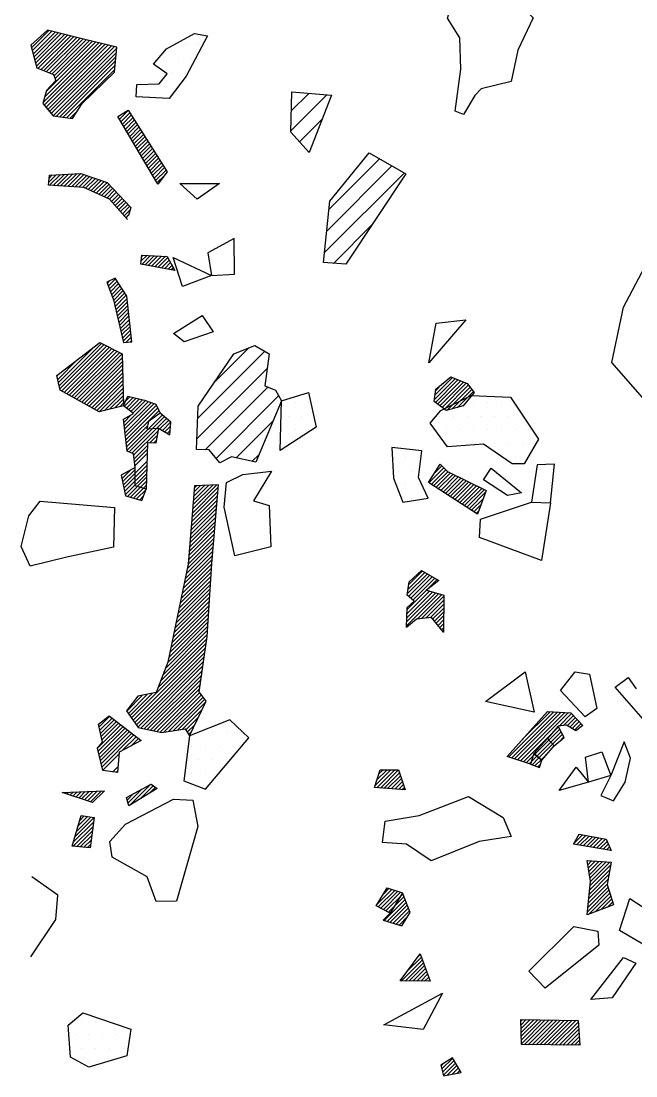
# Model space of a CAD drawing. Header units: metres. Extents: x -1 to 200, y -1850 to -1597.
# Drawn here: x -1.2 to 54.7, y -1846.2 to -1750.3 of the extents above; entities that cross this region are included whole.
import ezdxf

# ---------------------------------------------------------------- set-up
doc = ezdxf.new("R2010")
doc.units = ezdxf.units.M
doc.header["$LTSCALE"] = 25
doc.header["$MEASUREMENT"] = 0
doc.layers.get('0').update_dxf_attribs({"linetype": 'CONTINUOUS'})
for name, color, linetype in [('FEUER', 1, 'CONTINUOUS'), ('KNOCHEN', 2, 'CONTINUOUS'), ('KNOCHENSCHRAFF', 2, 'CONTINUOUS'), ('STEINE', 4, 'CONTINUOUS'), ('STEINESCHRAFF', 4, 'CONTINUOUS')]:
    doc.layers.add(name, color=color, linetype=linetype)

# ---------------------------------------------------------------- blocks, each defined once
blk = doc.blocks.new('*X9')
at = {"color": 0}
for p, q in [((36.399, -1784.754), (38.306, -1782.847)), ((36.455, -1784.345), (38.056, -1782.744)), ((36.5, -1785.008), (38.556, -1782.951)), ((36.511, -1783.935), (37.16, -1783.287)), ((36.704, -1785.157), (38.806, -1783.055)), ((36.909, -1785.306), (39.056, -1783.158)), ((37.113, -1785.454), (39.306, -1783.262)), ((37.318, -1785.603), (39.491, -1783.43)), ((37.559, -1785.716), (39.65, -1783.625)), ((38.041, -1785.588), (39.808, -1783.821)), ((38.522, -1785.46), (39.966, -1784.016)), ((39.004, -1785.332), (39.088, -1785.247)), ((35.904, -1792.32), (37.27, -1790.954)), ((36.366, -1791.505), (37.094, -1790.777)), ((36.12, -1792.458), (37.447, -1791.131)), ((36.336, -1792.596), (37.634, -1791.298)), ((36.552, -1792.733), (37.871, -1791.415)), ((36.768, -1792.871), (38.107, -1791.531)), ((36.984, -1793.008), (38.344, -1791.648)), ((37.2, -1793.146), (38.581, -1791.765)), ((37.416, -1793.284), (38.817, -1791.882)), ((37.632, -1793.421), (39.054, -1791.999)), ((37.848, -1793.559), (39.291, -1792.116)), ((38.064, -1793.696), (39.528, -1792.232)), ((38.28, -1793.834), (39.764, -1792.349)), ((38.496, -1793.972), (40.001, -1792.466)), ((38.711, -1794.109), (40.238, -1792.583)), ((38.927, -1794.247), (40.474, -1792.7)), ((39.143, -1794.385), (40.711, -1792.817)), ((39.359, -1794.522), (40.948, -1792.934)), ((39.575, -1794.66), (41.034, -1793.201)), ((39.791, -1794.797), (40.837, -1793.751)), ((40.007, -1794.935), (40.64, -1794.302)), ((40.223, -1795.073), (40.443, -1794.853)), ((34.012, -1801.991), (35.548, -1800.455)), ((34.083, -1801.567), (35.324, -1800.325)), ((33.94, -1802.416), (35.771, -1800.585)), ((34.069, -1802.641), (35.995, -1800.715)), ((34.26, -1802.803), (36.218, -1800.845)), ((34.451, -1802.965), (36.442, -1800.975)), ((35.726, -1802.045), (36.665, -1801.105)), ((33.875, -1805.31), (36.803, -1802.381)), ((33.885, -1804.946), (36.53, -1802.302)), ((33.896, -1804.582), (36.256, -1802.222)), ((33.906, -1804.218), (35.982, -1802.142)), ((33.916, -1803.854), (35.708, -1802.062)), ((34.838, -1804.7), (37.077, -1802.461)), ((35.235, -1804.657), (37.279, -1802.612)), ((35.633, -1804.613), (37.274, -1802.972)), ((36.03, -1804.569), (37.268, -1803.331)), ((36.267, -1804.686), (37.262, -1803.69)), ((36.424, -1804.882), (37.257, -1804.049)), ((36.582, -1805.077), (37.251, -1804.409)), ((36.74, -1805.273), (37.245, -1804.768)), ((36.898, -1805.469), (37.24, -1805.127)), ((37.056, -1805.664), (37.234, -1805.486)), ((37.214, -1805.86), (37.228, -1805.845)), ((31.019, -1819.833), (32.463, -1818.389)), ((31.174, -1820.031), (32.816, -1818.389)), ((31.18, -1819.319), (32.11, -1818.389)), ((31.341, -1818.804), (31.756, -1818.389)), ((31.503, -1820.056), (33.155, -1818.404)), ((31.833, -1820.08), (33.243, -1818.67)), ((32.162, -1820.104), (33.331, -1818.935)), ((32.492, -1820.128), (33.42, -1819.2)), ((32.821, -1820.152), (33.508, -1819.465)), ((33.15, -1820.177), (33.596, -1819.731)), ((33.48, -1820.201), (33.684, -1819.996)), ((49.128, -1825.059), (49.879, -1824.307)), ((49.331, -1825.209), (50.177, -1824.363)), ((49.571, -1824.262), (49.582, -1824.251)), ((49.635, -1825.259), (50.474, -1824.419)), ((49.938, -1825.309), (50.772, -1824.475)), ((50.242, -1825.359), (51.07, -1824.531)), ((50.545, -1825.409), (51.367, -1824.587)), ((50.849, -1825.459), (51.665, -1824.643)), ((51.152, -1825.509), (51.962, -1824.699)), ((51.456, -1825.559), (52.108, -1824.907)), ((51.759, -1825.609), (52.217, -1825.151)), ((52.063, -1825.659), (52.327, -1825.395)), ((52.366, -1825.709), (52.437, -1825.639)), ((50.3, -1826.715), (50.368, -1826.647)), ((50.349, -1827.019), (50.698, -1826.671)), ((50.398, -1827.324), (51.028, -1826.694)), ((50.447, -1827.628), (51.358, -1826.717)), ((50.497, -1827.933), (51.689, -1826.74)), ((50.546, -1828.237), (52.019, -1826.764)), ((50.55, -1828.939), (52.429, -1827.061)), ((50.59, -1828.546), (52.349, -1826.787)), ((50.432, -1830.119), (52.203, -1828.348)), ((50.471, -1829.726), (52.278, -1827.919)), ((50.511, -1829.333), (52.354, -1827.49)), ((50.353, -1830.905), (52.19, -1829.067)), ((50.392, -1830.512), (52.128, -1828.776)), ((50.313, -1831.298), (52.273, -1829.338)), ((50.452, -1831.512), (52.356, -1829.609)), ((51.025, -1831.294), (52.438, -1829.88)), ((51.597, -1831.075), (52.521, -1830.151)), ((52.169, -1830.856), (52.603, -1830.422))]:
    blk.add_line(p, q, dxfattribs=at)
blk = doc.blocks.new('*X10')
at = {"color": 0}
for p, q in [((31.182, -1830.63), (32.548, -1829.264)), ((31.773, -1829.685), (32.283, -1829.175)), ((31.31, -1830.856), (32.813, -1829.352)), ((31.543, -1830.977), (33.078, -1829.441)), ((31.775, -1831.098), (33.343, -1829.529)), ((31.839, -1832.095), (33.742, -1830.191)), ((32.008, -1831.219), (33.54, -1829.686)), ((32.24, -1831.34), (33.641, -1829.939)), ((32.11, -1832.177), (33.843, -1830.444)), ((32.381, -1832.259), (33.944, -1830.697)), ((32.652, -1832.342), (34.045, -1830.949)), ((32.924, -1832.424), (34.146, -1831.202)), ((33.195, -1832.506), (33.994, -1831.708)), ((33.434, -1837.571), (35.325, -1835.679)), ((33.781, -1837.577), (35.42, -1835.938)), ((33.914, -1836.737), (35.23, -1835.421)), ((34.981, -1835.316), (35.136, -1835.162)), ((34.128, -1837.584), (35.515, -1836.197)), ((34.474, -1837.591), (35.61, -1836.455)), ((34.821, -1837.597), (35.705, -1836.714)), ((35.168, -1837.604), (35.799, -1836.973)), ((35.515, -1837.611), (35.894, -1837.232)), ((35.862, -1837.617), (35.989, -1837.49)), ((44.279, -1841.221), (44.412, -1841.088)), ((44.286, -1841.567), (44.759, -1841.095)), ((44.294, -1841.914), (45.105, -1841.102)), ((44.301, -1842.26), (45.452, -1841.109)), ((44.309, -1842.606), (45.798, -1841.116)), ((44.316, -1842.952), (46.145, -1841.123)), ((44.324, -1843.298), (46.491, -1841.13)), ((44.598, -1843.377), (46.838, -1841.137)), ((44.948, -1843.381), (47.184, -1841.144)), ((45.298, -1843.385), (47.531, -1841.151)), ((45.648, -1843.388), (47.877, -1841.158)), ((45.998, -1843.392), (48.224, -1841.165)), ((46.347, -1843.395), (48.57, -1841.172)), ((46.697, -1843.399), (48.917, -1841.179)), ((47.047, -1843.403), (49.264, -1841.186)), ((47.397, -1843.406), (49.474, -1841.329)), ((47.747, -1843.41), (49.496, -1841.661)), ((48.097, -1843.413), (49.519, -1841.992)), ((48.447, -1843.417), (49.541, -1842.323)), ((48.797, -1843.421), (49.564, -1842.654)), ((49.147, -1843.424), (49.586, -1842.985)), ((49.497, -1843.428), (49.608, -1843.317)), ((37.086, -1845.586), (38.072, -1844.6)), ((37.013, -1845.306), (37.176, -1845.143)), ((37.16, -1845.866), (38.201, -1844.824)), ((37.233, -1846.146), (38.331, -1845.048)), ((37.576, -1846.156), (38.46, -1845.273)), ((38.014, -1846.072), (38.589, -1845.497)), ((38.452, -1845.987), (38.718, -1845.721))]:
    blk.add_line(p, q, dxfattribs=at)
blk = doc.blocks.new('*X11')
at = {"color": 0}
for p, q in [((43.172, -1817.226), (47.262, -1813.136)), ((43.437, -1817.314), (47.6, -1813.152)), ((43.702, -1817.403), (47.937, -1813.168)), ((43.967, -1817.491), (48.274, -1813.184)), ((44.232, -1817.58), (48.612, -1813.201)), ((44.391, -1815.653), (46.925, -1813.119)), ((47.748, -1814.418), (48.885, -1813.28)), ((48.155, -1814.364), (49.054, -1813.465)), ((48.495, -1814.378), (49.222, -1813.65)), ((48.718, -1814.509), (49.391, -1813.835)), ((46.821, -1815.698), (47.806, -1814.713)), ((46.99, -1815.882), (47.931, -1814.942)), ((47.114, -1815.051), (47.681, -1814.485)), ((48.94, -1814.64), (49.56, -1814.02)), ((49.163, -1814.771), (49.728, -1814.205)), ((44.497, -1817.669), (47.114, -1815.051)), ((45.535, -1816.985), (46.821, -1815.698)), ((45.725, -1817.148), (46.99, -1815.882)), ((47.16, -1816.066), (48.057, -1815.17)), ((47.741, -1815.839), (48.182, -1815.398)), ((45.915, -1817.311), (47.16, -1816.066)), ((46.105, -1817.475), (46.877, -1816.703)), ((44.762, -1817.757), (45.399, -1817.12)), ((45.027, -1817.846), (45.235, -1817.637)), ((45.235, -1817.637), (45.725, -1817.148)), ((45.288, -1817.938), (45.915, -1817.311)), ((45.399, -1817.12), (45.535, -1816.985)), ((45.545, -1818.035), (46.105, -1817.475)), ((45.802, -1818.131), (46.072, -1817.861))]:
    blk.add_line(p, q, dxfattribs=at)
blk = doc.blocks.new('*X15')
at = {"color": 0}
for p, q in [((-0.215, -1752.779), (1.367, -1751.197)), ((-0.139, -1753.056), (1.651, -1751.267)), ((-0.063, -1753.334), (1.934, -1751.337)), ((0.014, -1753.611), (2.218, -1751.407)), ((0.09, -1753.889), (2.501, -1751.477)), ((0.166, -1754.166), (2.785, -1751.547)), ((0.242, -1754.444), (3.068, -1751.617)), ((0.411, -1754.628), (3.352, -1751.687)), ((0.663, -1754.729), (3.635, -1751.757)), ((0.868, -1757.707), (6.198, -1752.376)), ((0.915, -1754.831), (3.919, -1751.828)), ((0.953, -1757.975), (6.484, -1752.444)), ((0.993, -1757.228), (5.912, -1752.309)), ((1.112, -1758.17), (6.77, -1752.512)), ((1.118, -1756.749), (5.627, -1752.241)), ((1.168, -1754.932), (4.202, -1751.898)), ((1.271, -1758.364), (7.056, -1752.58)), ((1.42, -1755.033), (4.486, -1751.968)), ((1.673, -1755.134), (4.769, -1752.038)), ((1.849, -1755.311), (5.055, -1752.105)), ((1.943, -1755.571), (5.341, -1752.173)), ((1.43, -1758.559), (7.341, -1752.647)), ((1.589, -1758.753), (7.545, -1752.798)), ((1.748, -1758.948), (7.51, -1753.186)), ((2.055, -1758.995), (7.475, -1753.574)), ((2.364, -1759.039), (7.44, -1753.963)), ((2.673, -1759.083), (7.406, -1754.351)), ((2.982, -1759.128), (7.371, -1754.739)), ((3.291, -1759.172), (3.998, -1758.466)), ((7.67, -1759.037), (7.777, -1758.929)), ((7.8, -1759.26), (8.585, -1758.475)), ((7.931, -1759.483), (8.723, -1758.691)), ((8.061, -1759.706), (8.86, -1758.907)), ((8.192, -1759.929), (8.997, -1759.123)), ((8.323, -1760.151), (9.135, -1759.339)), ((8.453, -1760.374), (9.272, -1759.556)), ((8.584, -1760.597), (9.409, -1759.772)), ((8.714, -1760.82), (9.547, -1759.988)), ((8.845, -1761.043), (9.684, -1760.204)), ((8.976, -1761.266), (9.821, -1760.42)), ((9.106, -1761.489), (9.959, -1760.637)), ((9.237, -1761.712), (10.096, -1760.853)), ((9.368, -1761.935), (10.234, -1761.069)), ((9.498, -1762.158), (10.371, -1761.285)), ((9.629, -1762.381), (10.508, -1761.501)), ((9.759, -1762.604), (10.646, -1761.717)), ((9.89, -1762.827), (10.783, -1761.934)), ((10.021, -1763.05), (10.92, -1762.15)), ((10.151, -1763.273), (11.058, -1762.366)), ((10.282, -1763.495), (11.195, -1762.582)), ((10.412, -1763.718), (11.333, -1762.798)), ((10.543, -1763.941), (11.47, -1763.015)), ((10.674, -1764.164), (11.607, -1763.231)), ((10.804, -1764.387), (11.745, -1763.447)), ((10.935, -1764.61), (11.882, -1763.663)), ((11.066, -1764.833), (12.019, -1763.879)), ((1.37, -1764.983), (2.041, -1764.311)), ((1.415, -1764.585), (1.668, -1764.331)), ((1.441, -1765.265), (2.415, -1764.292)), ((1.773, -1765.287), (2.788, -1764.272)), ((2.105, -1765.308), (3.161, -1764.252)), ((2.438, -1765.329), (3.534, -1764.232)), ((2.77, -1765.351), (3.908, -1764.213)), ((3.102, -1765.372), (4.281, -1764.193)), ((3.434, -1765.393), (4.547, -1764.28)), ((3.767, -1765.415), (4.811, -1764.37)), ((4.099, -1765.436), (5.075, -1764.46)), ((4.431, -1765.457), (5.338, -1764.55)), ((4.704, -1765.538), (5.602, -1764.64)), ((4.947, -1765.649), (5.866, -1764.73)), ((5.189, -1765.76), (6.129, -1764.82)), ((5.432, -1765.871), (6.393, -1764.91)), ((5.675, -1765.981), (6.656, -1765)), ((11.196, -1765.056), (11.843, -1764.41)), ((5.917, -1766.092), (6.836, -1765.174)), ((6.16, -1766.203), (7.006, -1765.357)), ((6.402, -1766.314), (7.177, -1765.54)), ((6.645, -1766.425), (7.347, -1765.723)), ((6.886, -1766.538), (7.518, -1765.906)), ((7.053, -1766.725), (7.688, -1766.089)), ((7.219, -1766.912), (7.859, -1766.272)), ((7.385, -1767.099), (8.03, -1766.455)), ((7.551, -1767.287), (8.2, -1766.638)), ((7.718, -1767.474), (8.371, -1766.821)), ((7.884, -1767.661), (8.541, -1767.004)), ((8.05, -1767.849), (8.712, -1767.187)), ((8.216, -1768.036), (8.761, -1767.492)), ((8.383, -1768.223), (8.619, -1767.987)), ((9.765, -1772.144), (10.266, -1771.643)), ((9.811, -1772.452), (10.604, -1771.658)), ((9.816, -1771.74), (9.928, -1771.628)), ((10.11, -1772.506), (10.943, -1771.673)), ((10.409, -1772.56), (11.281, -1771.689)), ((10.709, -1772.615), (11.619, -1771.704)), ((11.008, -1772.669), (11.958, -1771.719)), ((11.307, -1772.723), (12.186, -1771.845)), ((11.607, -1772.777), (12.313, -1772.071)), ((11.906, -1772.831), (12.439, -1772.298)), ((12.205, -1772.886), (12.566, -1772.525)), ((12.505, -1772.94), (12.693, -1772.752)), ((12.804, -1772.994), (12.82, -1772.978)), ((6.668, -1774.18), (6.926, -1773.922)), ((6.764, -1774.438), (7.43, -1773.772)), ((6.861, -1774.695), (7.57, -1773.986)), ((6.957, -1774.952), (7.71, -1774.199)), ((7.053, -1775.21), (7.85, -1774.413)), ((7.149, -1775.467), (7.99, -1774.627)), ((7.242, -1775.728), (8.13, -1774.84)), ((7.31, -1776.014), (8.27, -1775.054)), ((7.377, -1776.3), (8.41, -1775.267)), ((7.445, -1776.586), (8.478, -1775.552)), ((7.512, -1776.872), (8.513, -1775.871)), ((7.58, -1777.158), (8.548, -1776.19)), ((7.647, -1777.444), (8.583, -1776.509)), ((7.715, -1777.73), (8.617, -1776.827)), ((7.782, -1778.016), (8.652, -1777.146)), ((7.85, -1778.302), (8.687, -1777.465)), ((7.917, -1778.588), (8.722, -1777.784)), ((7.985, -1778.874), (8.756, -1778.102)), ((8.053, -1779.16), (8.791, -1778.421)), ((8.12, -1779.446), (8.826, -1778.74)), ((8.377, -1779.543), (8.861, -1779.059)), ((8.755, -1779.518), (8.896, -1779.378)), ((2.24, -1783.204), (5.49, -1779.955)), ((2.306, -1783.492), (6.164, -1779.634)), ((2.372, -1783.779), (6.4, -1779.752)), ((2.544, -1783.961), (6.635, -1779.87)), ((2.771, -1784.088), (6.871, -1779.988)), ((2.998, -1784.215), (7.106, -1780.106)), ((3.225, -1784.341), (7.342, -1780.224)), ((3.452, -1784.468), (7.578, -1780.342)), ((2.174, -1782.917), (3.984, -1781.107)), ((3.679, -1784.595), (7.813, -1780.46)), ((3.905, -1784.721), (8.044, -1780.582)), ((4.132, -1784.848), (8.052, -1780.929)), ((4.359, -1784.974), (8.059, -1781.275)), ((2.108, -1782.63), (2.478, -1782.259)), ((4.586, -1785.101), (8.066, -1781.621)), ((4.813, -1785.228), (8.073, -1781.968)), ((5.04, -1785.354), (8.08, -1782.314)), ((5.267, -1785.481), (8.088, -1782.66)), ((5.494, -1785.608), (8.095, -1783.007)), ((5.721, -1785.734), (8.102, -1783.353)), ((5.948, -1785.861), (8.109, -1783.699)), ((6.415, -1785.748), (8.117, -1784.046)), ((6.889, -1785.626), (8.124, -1784.392)), ((7.364, -1785.505), (8.131, -1784.738)), ((7.839, -1785.384), (8.138, -1785.085)), ((8.214, -1785.362), (9.024, -1784.553)), ((8.215, -1787.129), (10.423, -1784.921)), ((8.254, -1787.444), (10.685, -1785.013)), ((8.292, -1787.759), (10.947, -1785.104)), ((8.345, -1784.878), (8.737, -1784.486)), ((8.413, -1785.517), (9.31, -1784.62)), ((8.612, -1785.672), (9.597, -1784.687)), ((8.81, -1785.827), (9.883, -1784.754)), ((9.009, -1785.981), (10.162, -1784.829)), ((8.177, -1786.814), (8.863, -1786.128)), ((8.331, -1788.074), (11.145, -1785.26)), ((8.369, -1788.389), (11.263, -1785.495)), ((8.408, -1788.704), (11.381, -1785.731)), ((8.485, -1789.334), (11.689, -1786.13)), ((11.484, -1785.982), (11.498, -1785.967)), ((8.446, -1789.019), (10.34, -1787.125)), ((8.667, -1789.505), (11.881, -1786.292)), ((8.91, -1789.616), (12.073, -1786.453)), ((11.465, -1787.415), (12.265, -1786.615)), ((11.686, -1787.547), (12.456, -1786.777)), ((9.071, -1789.808), (11.303, -1787.577)), ((10.553, -1788.681), (11.222, -1788.011)), ((11.907, -1787.68), (12.434, -1787.153)), ((12.127, -1787.813), (12.4, -1787.541)), ((12.348, -1787.946), (12.366, -1787.928)), ((9.11, -1790.123), (10.322, -1788.911)), ((10.884, -1788.703), (11.142, -1788.445)), ((9.15, -1790.437), (10.313, -1789.274)), ((9.189, -1790.752), (10.304, -1789.636)), ((8.13, -1792.518), (10.286, -1790.361)), ((8.193, -1792.808), (10.277, -1790.724)), ((7.942, -1791.645), (8.019, -1791.568)), ((8.004, -1791.936), (8.821, -1791.119)), ((8.067, -1792.227), (9.207, -1791.086)), ((8.255, -1793.099), (10.268, -1791.086)), ((8.318, -1793.39), (10.259, -1791.449)), ((8.516, -1793.545), (10.25, -1791.811)), ((8.793, -1793.622), (10.241, -1792.174)), ((9.07, -1793.699), (10.232, -1792.536)), ((14.401, -1795.086), (16.766, -1792.72)), ((14.431, -1794.702), (16.641, -1792.492)), ((14.462, -1794.318), (16.27, -1792.509)), ((14.492, -1793.934), (15.9, -1792.526)), ((14.522, -1793.55), (15.529, -1792.543)), ((14.553, -1793.166), (15.159, -1792.56)), ((14.583, -1792.782), (14.788, -1792.577)), ((9.347, -1793.775), (10.216, -1792.906)), ((9.624, -1793.852), (9.98, -1793.496)), ((14.34, -1795.854), (16.7, -1793.494)), ((14.37, -1795.47), (16.733, -1793.107)), ((14.249, -1797.005), (16.6, -1794.654)), ((14.279, -1796.621), (16.633, -1794.267)), ((14.309, -1796.238), (16.667, -1793.88)), ((14.188, -1797.773), (16.534, -1795.427)), ((14.218, -1797.389), (16.567, -1795.04)), ((14.096, -1798.925), (16.434, -1796.587)), ((14.127, -1798.541), (16.468, -1796.201)), ((14.157, -1798.157), (16.501, -1795.814)), ((14.036, -1799.693), (16.368, -1797.361)), ((14.066, -1799.309), (16.401, -1796.974)), ((13.762, -1801.028), (16.269, -1798.521)), ((13.854, -1800.582), (16.302, -1798.134)), ((13.946, -1800.137), (16.335, -1797.747)), ((13.578, -1801.919), (16.202, -1799.294)), ((13.67, -1801.473), (16.235, -1798.908)), ((13.302, -1803.255), (16.123, -1800.435)), ((13.394, -1802.81), (16.146, -1800.058)), ((13.486, -1802.364), (16.17, -1799.68)), ((13.118, -1804.146), (16.076, -1801.189)), ((13.21, -1803.701), (16.099, -1800.812)), ((12.842, -1805.483), (16.006, -1802.32)), ((12.934, -1805.037), (16.029, -1801.943)), ((13.026, -1804.592), (16.052, -1801.566)), ((12.659, -1806.374), (15.959, -1803.074)), ((12.75, -1805.928), (15.982, -1802.697)), ((12.383, -1807.71), (15.888, -1804.205)), ((12.475, -1807.265), (15.912, -1803.828)), ((12.567, -1806.819), (15.935, -1803.451)), ((11.975, -1809.178), (15.818, -1805.336)), ((12.199, -1808.601), (15.841, -1804.959)), ((12.291, -1808.156), (15.865, -1804.582)), ((11.524, -1810.337), (15.771, -1806.09)), ((11.75, -1809.758), (15.795, -1805.713)), ((8.885, -1813.683), (15.671, -1806.897)), ((11.298, -1810.916), (15.729, -1806.485)), ((9.03, -1813.891), (15.612, -1807.309)), ((9.176, -1814.099), (15.554, -1807.721)), ((9.321, -1814.307), (15.495, -1808.133)), ((9.467, -1814.515), (15.437, -1808.545)), ((9.727, -1814.608), (15.378, -1808.957)), ((10.018, -1814.671), (15.32, -1809.37)), ((10.309, -1814.733), (15.261, -1809.782)), ((10.6, -1814.796), (15.202, -1810.194)), ((10.891, -1814.858), (15.144, -1810.606)), ((11.182, -1814.921), (15.085, -1811.018)), ((8.449, -1813.058), (9.891, -1811.616)), ((8.594, -1813.267), (10.339, -1811.521)), ((8.74, -1813.475), (10.788, -1811.427)), ((11.473, -1814.983), (15.088, -1811.369)), ((11.824, -1814.986), (15.234, -1811.576)), ((12.248, -1814.916), (15.381, -1811.783)), ((12.672, -1814.845), (15.527, -1811.991)), ((13.096, -1814.775), (15.612, -1812.259)), ((13.52, -1814.705), (15.284, -1812.94)), ((5.941, -1814.505), (6.912, -1813.534)), ((6.004, -1814.796), (7.111, -1813.689)), ((6.068, -1815.086), (7.311, -1813.843)), ((13.823, -1814.755), (14.956, -1813.622)), ((5.812, -1816.402), (7.909, -1814.305)), ((5.852, -1816.716), (8.108, -1814.459)), ((5.922, -1816.999), (8.308, -1814.613)), ((5.993, -1817.282), (8.507, -1814.768)), ((6.063, -1817.565), (8.707, -1814.922)), ((6.131, -1815.376), (7.51, -1813.997)), ((6.194, -1815.666), (7.71, -1814.151)), ((13.951, -1814.981), (14.628, -1814.303)), ((6.134, -1817.848), (8.906, -1815.076)), ((6.204, -1818.131), (9.106, -1815.23)), ((8.041, -1816.648), (9.305, -1815.384)), ((8.806, -1816.237), (9.504, -1815.538)), ((9.57, -1815.826), (9.704, -1815.692)), ((14.078, -1815.207), (14.301, -1814.985)), ((6.275, -1818.414), (7.754, -1816.935)), ((7.174, -1818.576), (7.657, -1818.092)), ((7.49, -1818.613), (7.625, -1818.478)), ((8.725, -1821.621), (10.63, -1819.716)), ((2.758, -1820.516), (2.83, -1820.445)), ((3.023, -1820.605), (3.197, -1820.431)), ((3.288, -1820.694), (3.565, -1820.417)), ((3.553, -1820.782), (3.933, -1820.402)), ((3.818, -1820.871), (4.301, -1820.388)), ((4.083, -1820.959), (4.669, -1820.374)), ((4.349, -1821.048), (5.037, -1820.36)), ((4.614, -1821.136), (5.404, -1820.345)), ((4.879, -1821.225), (5.772, -1820.331)), ((5.144, -1821.313), (6.14, -1820.317)), ((8.487, -1821.152), (9.077, -1820.561)), ((8.561, -1821.431), (9.854, -1820.139)), ((9.624, -1821.075), (10.86, -1819.84)), ((10.524, -1820.529), (11.064, -1819.989)), ((4.172, -1822.992), (4.575, -1822.589)), ((3.583, -1825.348), (5.366, -1823.565)), ((3.59, -1824.988), (5.419, -1823.159)), ((3.735, -1824.489), (5.472, -1822.752)), ((3.881, -1823.99), (5.177, -1822.694)), ((4.026, -1823.491), (4.876, -1822.642)), ((3.906, -1825.379), (5.313, -1823.972)), ((4.229, -1825.409), (5.26, -1824.378)), ((4.552, -1825.44), (5.207, -1824.785)), ((4.875, -1825.47), (5.154, -1825.191))]:
    blk.add_line(p, q, dxfattribs=at)
blk = doc.blocks.new('*X23')
at = {"color": 0}
for p, q in [((23.353, -1760.324), (26.63, -1757.047)), ((23.405, -1758.504), (25.001, -1756.908)), ((24.141, -1761.303), (26.228, -1759.217)), ((24.986, -1762.227), (25.082, -1762.13)), ((26.828, -1767.455), (31.421, -1762.862)), ((26.63, -1769.422), (32.553, -1763.498)), ((26.431, -1771.388), (33.685, -1764.134)), ((27.226, -1772.361), (30.793, -1768.794)), ((14.888, -1786.466), (21.002, -1780.352)), ((16.439, -1783.148), (19.564, -1780.023)), ((14.815, -1788.308), (21.209, -1781.913)), ((15.582, -1789.308), (21.285, -1783.605)), ((16.573, -1790.085), (22.253, -1784.405)), ((18.392, -1790.033), (21.748, -1786.678)), ((19.825, -1790.368), (20.471, -1789.722))]:
    blk.add_line(p, q, dxfattribs=at)
blk = doc.blocks.new('*X26')
at = {"color": 0}
for p, q in [((13.75, -1752.5), (13.75, -1752.5)), ((15, -1752.5), (15, -1752.5)), ((11.875, -1753.75), (11.875, -1753.75)), ((13.125, -1753.75), (13.125, -1753.75)), ((14.375, -1753.75), (14.375, -1753.75)), ((12.5, -1755), (12.5, -1755)), ((13.75, -1755), (13.75, -1755)), ((9.375, -1756.25), (9.375, -1756.25)), ((10.625, -1756.25), (10.625, -1756.25)), ((11.875, -1756.25), (11.875, -1756.25)), ((13.125, -1756.25), (13.125, -1756.25)), ((23.75, -1785), (23.75, -1785)), ((25, -1785), (25, -1785)), ((38.75, -1785), (38.75, -1785)), ((40, -1785), (40, -1785)), ((41.25, -1785), (41.25, -1785)), ((42.5, -1785), (42.5, -1785)), ((23.125, -1786.25), (23.125, -1786.25)), ((24.375, -1786.25), (24.375, -1786.25)), ((36.875, -1786.25), (36.875, -1786.25)), ((38.125, -1786.25), (38.125, -1786.25)), ((39.375, -1786.25), (39.375, -1786.25)), ((40.625, -1786.25), (40.625, -1786.25)), ((41.875, -1786.25), (41.875, -1786.25)), ((43.125, -1786.25), (43.125, -1786.25)), ((44.375, -1786.25), (44.375, -1786.25)), ((22.5, -1787.5), (22.5, -1787.5)), ((23.75, -1787.5), (23.75, -1787.5)), ((25, -1787.5), (25, -1787.5)), ((37.5, -1787.5), (37.5, -1787.5)), ((38.75, -1787.5), (38.75, -1787.5)), ((40, -1787.5), (40, -1787.5)), ((41.25, -1787.5), (41.25, -1787.5)), ((42.5, -1787.5), (42.5, -1787.5)), ((43.75, -1787.5), (43.75, -1787.5)), ((45, -1787.5), (45, -1787.5)), ((23.125, -1788.75), (23.125, -1788.75)), ((38.125, -1788.75), (38.125, -1788.75)), ((39.375, -1788.75), (39.375, -1788.75)), ((40.625, -1788.75), (40.625, -1788.75)), ((41.875, -1788.75), (41.875, -1788.75)), ((43.125, -1788.75), (43.125, -1788.75)), ((44.375, -1788.75), (44.375, -1788.75)), ((33.75, -1790), (33.75, -1790)), ((35, -1790), (35, -1790)), ((43.75, -1790), (43.75, -1790)), ((33.125, -1791.25), (33.125, -1791.25)), ((34.375, -1791.25), (34.375, -1791.25)), ((33.75, -1792.5), (33.75, -1792.5)), ((35, -1792.5), (35, -1792.5)), ((34.375, -1793.75), (34.375, -1793.75)), ((35.625, -1793.75), (35.625, -1793.75)), ((15, -1815), (15, -1815)), ((16.25, -1815), (16.25, -1815)), ((17.5, -1815), (17.5, -1815)), ((18.75, -1815), (18.75, -1815)), ((14.375, -1816.25), (14.375, -1816.25)), ((15.625, -1816.25), (15.625, -1816.25)), ((16.875, -1816.25), (16.875, -1816.25)), ((18.125, -1816.25), (18.125, -1816.25)), ((15, -1817.5), (15, -1817.5)), ((16.25, -1817.5), (16.25, -1817.5)), ((17.5, -1817.5), (17.5, -1817.5)), ((14.375, -1818.75), (14.375, -1818.75)), ((15.625, -1818.75), (15.625, -1818.75)), ((4.375, -1841.25), (4.375, -1841.25)), ((5.625, -1841.25), (5.625, -1841.25)), ((3.75, -1842.5), (3.75, -1842.5)), ((5, -1842.5), (5, -1842.5)), ((6.25, -1842.5), (6.25, -1842.5)), ((7.5, -1842.5), (7.5, -1842.5)), ((4.375, -1843.75), (4.375, -1843.75)), ((5.625, -1843.75), (5.625, -1843.75)), ((6.875, -1843.75), (6.875, -1843.75)), ((8.125, -1843.75), (8.125, -1843.75)), ((5, -1845), (5, -1845)), ((6.25, -1845), (6.25, -1845))]:
    blk.add_line(p, q, dxfattribs=at)

msp = doc.modelspace()

# ---------------------------------------------------------------- linework, layer by layer
at = {"layer": 'KNOCHEN'}
for points in [[(7.554, -1752.698), (4.756, -1752.034), (1.247, -1751.167), (-0.28, -1752.54), (0.278, -1754.575), (1.804, -1755.187), (2.007, -1755.746), (1.141, -1756.661), (0.835, -1757.831), (1.75, -1758.951), (3.531, -1759.207), (4.396, -1757.834), (7.349, -1754.987), (7.554, -1752.698)], [(11.259, -1765.164), (7.651, -1759.006), (8.567, -1758.447), (12.125, -1764.045), (11.259, -1765.164)], [(8.51, -1768.367), (6.883, -1766.534), (4.544, -1765.464), (1.339, -1765.259), (1.442, -1764.343), (4.29, -1764.192), (6.681, -1765.008), (8.816, -1767.299), (8.612, -1768.011)], [(12.831, -1772.999), (9.728, -1772.437), (9.831, -1771.623), (12.12, -1771.727), (12.831, -1772.999)], [(8.147, -1779.558), (8.91, -1779.508), (8.455, -1775.336), (7.387, -1773.707), (6.624, -1774.063), (7.233, -1775.691), (8.147, -1779.558)], [(8.143, -1785.307), (5.955, -1785.865), (2.395, -1783.878), (2.091, -1782.556), (6.01, -1779.557), (8.044, -1780.576), (8.143, -1785.307)], [(37.495, -1785.733), (36.377, -1784.918), (36.53, -1783.799), (37.904, -1782.681), (39.379, -1783.292), (40.04, -1784.107), (39.022, -1785.327), (37.495, -1785.733)], [(10.224, -1792.888), (9.206, -1792.582), (9.207, -1790.903), (9.056, -1789.682), (8.496, -1789.427), (8.142, -1786.528), (9.058, -1786.019), (8.143, -1785.307), (8.55, -1784.442), (10.076, -1784.799), (11.093, -1785.156), (11.5, -1785.97)], [(5.955, -1785.865), (5.955, -1785.865)], [(11.346, -1787.344), (12.363, -1787.955), (12.466, -1786.785), (11.5, -1785.97), (10.431, -1786.733), (10.278, -1787.394), (11.346, -1787.344)], [(11.346, -1787.344), (11.091, -1788.717), (10.328, -1788.666), (10.224, -1792.888)], [(9.207, -1790.903), (7.935, -1791.615), (8.341, -1793.497), (9.816, -1793.905), (10.224, -1792.888)], [(40.338, -1795.146), (35.863, -1792.294), (36.933, -1790.616), (37.593, -1791.278), (41.102, -1793.01), (40.338, -1795.146)], [(11.127, -1811.355), (9.448, -1811.71), (8.43, -1813.032), (9.497, -1814.559), (11.634, -1815.018), (13.77, -1814.663), (14.141, -1815.317), (15.654, -1812.172), (15.044, -1811.306), (15.76, -1806.271), (16.171, -1799.658), (16.786, -1792.485), (14.599, -1792.585), (14.035, -1799.707), (12.197, -1808.608), (11.127, -1811.355)], [(33.871, -1805.469), (33.923, -1803.637), (34.584, -1803.078), (33.923, -1802.518), (34.128, -1801.297), (35.248, -1800.281), (36.824, -1801.197), (35.704, -1802.061), (37.281, -1802.52), (37.228, -1805.878), (36.16, -1804.554), (34.787, -1804.706), (33.871, -1805.469)], [(7.612, -1818.627), (6.29, -1818.474), (5.782, -1816.438), (6.241, -1815.879), (5.886, -1814.251), (6.853, -1813.489), (9.751, -1815.729), (7.766, -1816.796), (7.612, -1818.627), (6.29, -1818.474)], [(45.156, -1817.889), (43.02, -1817.175), (46.685, -1813.108), (48.822, -1813.211), (49.889, -1814.382), (49.278, -1814.839), (48.414, -1814.33), (47.651, -1814.431), (46.684, -1815.549), (45.462, -1816.922), (45.156, -1817.889)], [(47.294, -1816.211), (48.21, -1815.449), (47.651, -1814.431)], [(45.462, -1816.922), (46.174, -1817.533), (47.294, -1816.211), (46.684, -1815.549)], [(45.156, -1817.889), (45.97, -1818.194), (46.174, -1817.533), (45.462, -1816.922)], [(30.961, -1820.016), (31.471, -1818.388), (33.15, -1818.389), (33.759, -1820.221), (30.961, -1820.016)], [(8.628, -1821.68), (8.425, -1820.917), (10.664, -1819.697), (11.223, -1820.105), (8.628, -1821.68)], [(5.321, -1821.373), (2.575, -1820.455), (6.441, -1820.305), (5.321, -1821.373)], [(5.115, -1825.493), (3.487, -1825.339), (4.303, -1822.542), (5.473, -1822.746), (5.115, -1825.493)], [(52.476, -1825.728), (49.068, -1825.166), (49.578, -1824.25), (52.019, -1824.71), (52.476, -1825.728)], [(50.285, -1831.576), (50.592, -1828.524), (50.288, -1826.642), (52.476, -1826.796), (52.118, -1828.83), (52.677, -1830.662), (50.285, -1831.576)], [(31.107, -1830.75), (32.125, -1829.123), (33.499, -1829.581), (32.378, -1831.412), (31.107, -1830.75)], [(32.378, -1831.412), (31.767, -1832.073), (33.446, -1832.583), (34.21, -1831.362), (33.499, -1829.581)], [(33.29, -1837.568), (35.123, -1835.127), (36.037, -1837.621), (33.29, -1837.568)], [(44.325, -1843.375), (44.276, -1841.085), (49.465, -1841.191), (49.616, -1843.429), (44.325, -1843.375)], [(38.83, -1845.915), (38.067, -1844.591), (36.999, -1845.252), (37.252, -1846.219), (38.83, -1845.915)]]:
    msp.add_lwpolyline(points, dxfattribs=at)
at = {"layer": 'STEINE'}
for points in [[(37.603, -1750.075), (38.113, -1748.346), (43.912, -1748.606), (45.386, -1750.031), (44.009, -1752.981), (43.396, -1755.829), (40.649, -1756.487), (40.089, -1757.097), (39.07, -1758.826), (38.307, -1758.52), (38.819, -1754.705), (38.72, -1751.856), (37.603, -1750.075)], [(9.313, -1757.22), (9.365, -1756.101), (11.4, -1756.052), (12.113, -1755.137), (10.893, -1754.271), (12.064, -1752.848), (14.609, -1751.477), (15.779, -1751.682), (13.842, -1755.342), (12.314, -1757.376), (9.313, -1757.22)], [(25.027, -1762.271), (23.35, -1760.438), (23.455, -1756.776), (27.066, -1757.085), (25.027, -1762.271)], [(28.374, -1772.448), (26.34, -1772.294), (26.904, -1766.699), (30.469, -1762.327), (33.825, -1764.213), (28.374, -1772.448)], [(13.273, -1765.109), (16.885, -1765.112), (14.849, -1766.534), (13.273, -1765.109)], [(16.165, -1773.454), (18.25, -1773.354), (18.203, -1770.098), (15.811, -1771.419), (16.165, -1773.454)], [(16.165, -1773.454), (13.519, -1774.469), (12.656, -1771.823), (16.165, -1773.454)], [(60.151, -1789.316), (59.185, -1788.959), (52.528, -1781.373), (53.601, -1776.338), (55.538, -1772.678), (56.81, -1772.323)], [(13.666, -1779.505), (12.701, -1778.741), (15.296, -1777.116), (16.312, -1778.592), (13.666, -1779.505)], [(35.894, -1781.408), (36.559, -1777.797), (39.255, -1777.495), (35.894, -1781.408)], [(22.512, -1784.855), (20.167, -1790.448), (17.98, -1789.937), (16.911, -1790.496), (15.946, -1789.325), (14.776, -1789.273), (14.933, -1785.356), (18.193, -1780.577), (20.076, -1779.816), (21.397, -1780.58), (20.988, -1783.48), (21.954, -1783.887), (22.512, -1784.855)], [(22.406, -1789.382), (22.512, -1784.855), (24.955, -1784.094), (25.664, -1787.248), (22.406, -1789.382)], [(44.584, -1790.573), (43.465, -1790.572), (40.872, -1788.789), (37.616, -1789.04), (36.041, -1786.902), (37.009, -1785.733), (39.757, -1784.362), (43.318, -1784.518), (45.858, -1788.336), (44.584, -1790.573)], [(35.276, -1789.394), (32.529, -1789.086), (32.679, -1791.884), (33.542, -1794.072), (35.831, -1793.718), (34.968, -1791.835), (35.276, -1789.394)], [(43.055, -1793.471), (40.869, -1792.045), (41.582, -1790.977), (44.327, -1793.218), (43.055, -1793.471)], [(46.971, -1794.136), (47.331, -1790.626), (45.754, -1790.676), (45.242, -1794.083)], [(21.533, -1798.13), (18.277, -1798.941), (17.315, -1794.515), (17.52, -1792.277), (18.996, -1791.566), (21.591, -1791.263), (19.96, -1793.958), (21.384, -1794.366), (21.533, -1798.13)], [(-0.342, -1799.89), (-1.154, -1798.109), (-0.439, -1795.311), (0.579, -1793.99), (7.344, -1794.556), (7.239, -1798.167), (3.016, -1799.079), (-0.342, -1799.89)], [(46.152, -1799.375), (40.508, -1797.284), (40.611, -1795.605), (45.242, -1794.083), (46.971, -1794.136), (46.152, -1799.375)], [(45.478, -1813.159), (41.053, -1812.189), (44.667, -1809.496), (45.478, -1813.159)], [(51.175, -1812.809), (50.106, -1813.571), (47.871, -1811.178), (49.195, -1809.5), (50.517, -1809.705), (51.175, -1812.809)], [(56.669, -1813.221), (55.6, -1814.034), (52.856, -1810.877), (54.027, -1810.014), (54.738, -1811.032)], [(13.628, -1819.386), (15.611, -1820.151), (19.533, -1815.475), (17.805, -1813.845), (14.141, -1815.317), (13.628, -1819.386)], [(52.441, -1818.914), (51.524, -1820.745), (52.693, -1821.204), (53.763, -1819.526), (54.223, -1817.339), (53.665, -1815.863), (53.665, -1815.863), (52.441, -1818.914)], [(50.406, -1819.523), (50.154, -1817.233), (51.629, -1816.777), (52.441, -1818.914), (50.406, -1819.523)], [(47.76, -1820.283), (49.288, -1818.148), (50.406, -1819.523), (47.76, -1820.283)], [(11.125, -1830.371), (10.313, -1828.132), (7.11, -1826.348), (6.908, -1824.924), (8.334, -1823.348), (12.711, -1821.064), (14.44, -1821.167), (14.896, -1823.558), (12.956, -1830.322), (11.125, -1830.371)], [(31.681, -1824.999), (31.937, -1823.066), (35.041, -1822.56), (39.519, -1820.835), (42.671, -1822.72), (43.381, -1824.45), (40.481, -1824.905), (36.105, -1826.681), (33.868, -1825.153), (31.681, -1824.999)], [(-0.274, -1835.396), (2.018, -1831.99), (2.173, -1829.803), (-0.166, -1828.122)], [(56.8, -1835.095), (53.242, -1833.006), (54.16, -1830.107), (55.99, -1831.279), (56.904, -1833.06), (57.209, -1833.976), (56.8, -1835.095)], [(46.471, -1838.239), (44.997, -1836.711), (49.071, -1832.646), (51.258, -1833.055), (51.358, -1834.326), (46.471, -1838.239)], [(50.641, -1839.26), (53.595, -1835.448), (54.714, -1835.957), (52.575, -1839.109), (50.641, -1839.26)], [(31.818, -1841.582), (37.162, -1838.687), (35.378, -1841.992), (31.818, -1841.582)], [(5.006, -1845.422), (3.329, -1844.505), (3.128, -1841.605), (4.452, -1840.487), (8.825, -1841.967), (8.466, -1844.408), (5.006, -1845.422)]]:
    msp.add_lwpolyline(points, dxfattribs=at)

# ---------------------------------------------------------------- block references
at = {"layer": 'FEUER'}
msp.add_blockref('*X23', (0, 0), dxfattribs=at)
at = {"layer": 'KNOCHENSCHRAFF'}
for name in ['*X15', '*X9', '*X11', '*X10']:
    msp.add_blockref(name, (0, 0), dxfattribs=at)
at = {"layer": 'STEINESCHRAFF'}
msp.add_blockref('*X26', (0, 0), dxfattribs=at)

doc.saveas('drawing.dxf')
